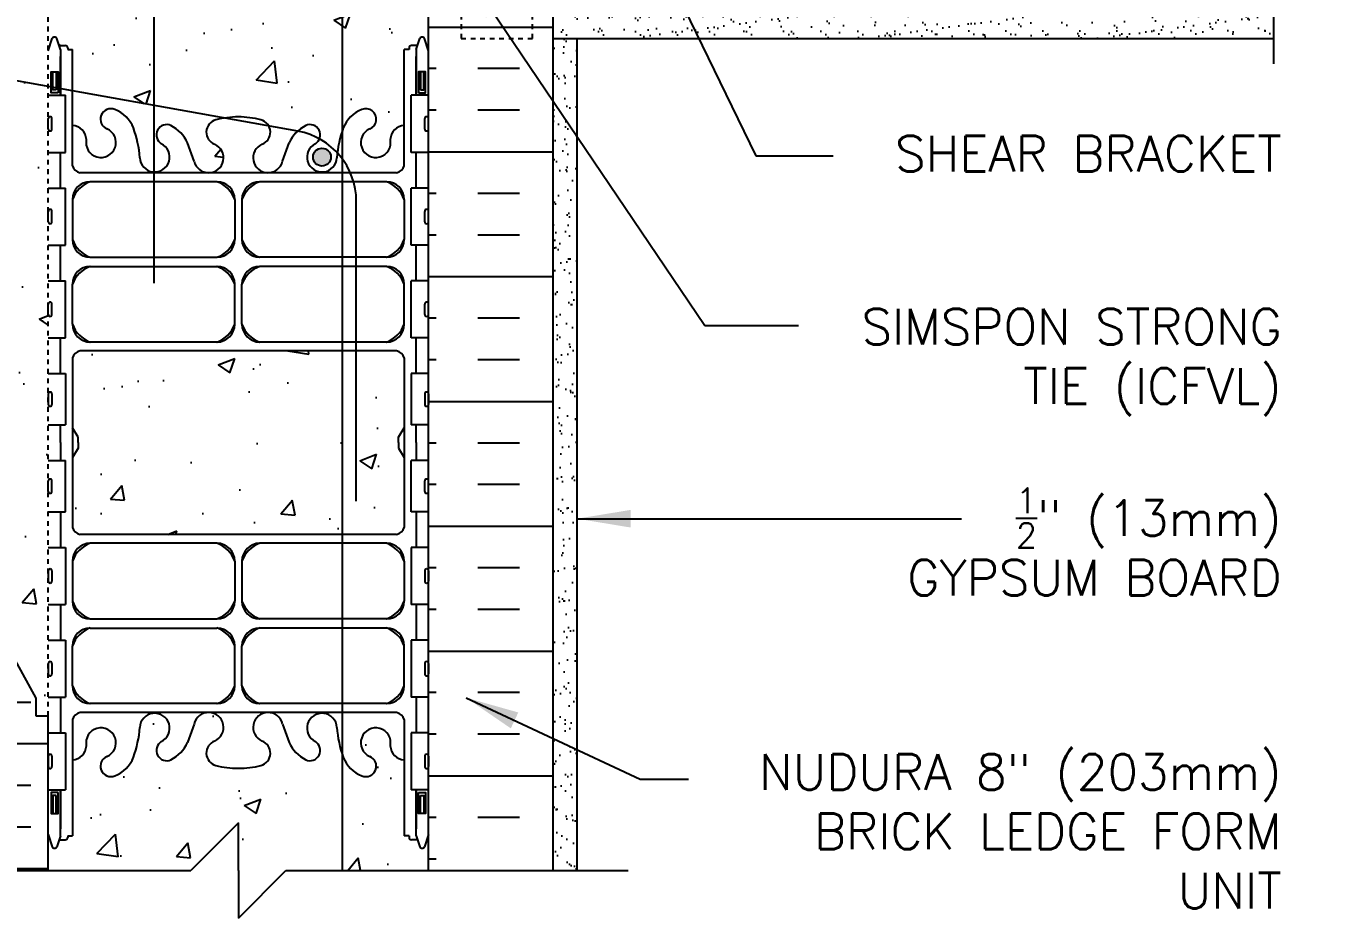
# Model space of a CAD drawing. Header units: inches. Extents: x 103.1 to 155.7, y -23.7 to 47.2.
# Drawn here: x 125.25 to 152.5, y -8.82 to 9.94 of the extents above; entities that cross this region are included whole.
import ezdxf

# ---------------------------------------------------------------- set-up
doc = ezdxf.new("R2010")
doc.units = ezdxf.units.IN
doc.header["$LTSCALE"] = 0.5
doc.header["$MEASUREMENT"] = 0
doc.linetypes.add('DASHED2', pattern=[0.375, 0.25, -0.125])
doc.linetypes.add('HIDDEN2', pattern=[0.1875, 0.125, -0.0625])
for name, color, linetype in [('HATCH', 12, 'Continuous'), ('Hidden2', 12, 'HIDDEN2'), ('line25', 2, 'Continuous'), ('LINE3', 3, 'Continuous'), ('LINE50', 5, 'Continuous'), ('LINE9', 9, 'Continuous'), ('TEXT', 4, 'Continuous'), ('Web_Edge', 9, 'Continuous')]:
    doc.layers.add(name, color=color, linetype=linetype)
doc.styles.add('DIM', font='romans.shx', dxfattribs={"width": 0.7})
doc.styles.add('ROMANS', font='romans.shx', dxfattribs={"height": 1.125})
doc.dimstyles.new('ext_12', dxfattribs={"dimscale": 12, "dimtxt": 0.09375, "dimasz": 0.09375, "dimexe": 0.09375, "dimexo": 0.0625, "dimgap": 0.0625, "dimtad": 1, "dimdec": 1, "dimzin": 3, "dimdsep": 46, "dimlunit": 4, "dimtxsty": 'DIM', "dimcen": 0.09, "dimdle": 0.09375, "dimclrt": 4, "dimadec": 0, "dimazin": 0, "dimtfac": 1, "dimtdec": 1, "dimtmove": 2, "dimatfit": 3, "dimfxl": 1, "dimfrac": 2, "dimtolj": 1, "dimtzin": 0, "dimarcsym": 0})
pattern_1 = [(37.5, (79.04397, -9.0785), (-0.0157483, 0.481706), [0, -0.38, 0, -0.425, 0, -0.40625]), (7.5, (79.044, -9.0785), (0.442444, 0.7055365), [0, -0.205, 0, -0.3425, 0, -0.13125]), (327.5, (78.73647, -9.0785), (0.7785355, 0.0014148), [0, -0.125, 0, -0.45, 0, -0.5875]), (317.5, (78.7365, -9.0785), (0.7515317, 0.219419), [0, -0.0625, 0, -0.295, 0, -0.3375])]

# ---------------------------------------------------------------- blocks, each defined once
blk = doc.blocks.new('A$C3BE81C1F')
at = {"layer": 'LINE3'}
for p, q in [((6.106, 0.764), (-3.267, 2.437)), ((-4.004, 0.572), (-1.571, -0.08)), ((7.335, -7.021), (7.335, -0.712))]:
    blk.add_line(p, q, dxfattribs=at)
for centre, radius, start, end in [((-3.509, 1.454), 1.012, 76.184, 240.6907), ((5.835, -0.712), 1.5, 360, 79.5785)]:
    blk.add_arc(centre, radius, start, end, dxfattribs=at)

msp = doc.modelspace()

# ---------------------------------------------------------------- hatches: boundary and pattern name
at = {"layer": 'HATCH'}
h = msp.add_hatch(dxfattribs=at)
h.set_pattern_fill('AR-CONC', color=256, scale=0.5)
h.paths.add_polyline_path([(131.902, -5.369, -0.061625), (131.791, -4.799, 1.629604), (131.32, -5.1, -0.994662), (131.137, -5.495, -0.173075), (130.791, -5.129), (130.649, -4.742, 1.612474), (130.217, -5.101, -0.734872), (130.194, -5.612, -0.068475), (129.72, -5.674, -0.068475), (129.246, -5.612, -0.734872), (129.223, -5.101, 1.612474), (128.791, -4.742), (128.649, -5.129, -0.173075), (128.303, -5.495, -0.994662), (128.12, -5.1, 1.629604), (127.649, -4.799, -0.069923), (127.512, -5.443, -0.21345), (127.12, -5.832, -1), (126.957, -5.424, 2.087231), (126.523, -5.199, -0.380397), (126.23, -5.494), (126.23, -7.096), (126.13, -7.096), (126.13, -7.126, -0.414214), (126.08, -7.176), (125.954, -7.176), (125.911, -7.307, -0.725737), (125.805, -7.326), (125.72, -7.065), (125.72, -7.824), (128.72, -7.824), (129.72, -6.824), (129.72, -7.824), (129.72, -8.824), (130.72, -7.824), (131.902, -7.824)])
h.paths.add_polyline_path([(133.21, -5.494, -0.380392), (132.917, -5.199, 2.087231), (132.483, -5.424, -1), (132.32, -5.832, -0.21345), (131.927, -5.443, -0.008263), (131.902, -5.369), (131.902, -7.824), (133.72, -7.824), (133.72, -7.065), (133.641, -7.307, -0.725737), (133.535, -7.326), (133.486, -7.176), (133.36, -7.176, -0.414214), (133.31, -7.126), (133.31, -7.096), (133.21, -7.096)])
h.paths.add_polyline_path([(131.902, 3.105), (126.391, 3.105, 0.268156), (126.23, 2.957), (126.23, 1.488), (126.35, 1.288), (126.35, 1.176), (126.35, 1.063), (126.23, 0.863), (126.23, -0.606, 0.268156), (126.391, -0.754), (131.902, -0.754)])
h.paths.add_polyline_path([(133.21, 0.863), (133.09, 1.063), (133.09, 1.176), (133.09, 1.288), (133.21, 1.488), (133.21, 2.957, 0.268138), (133.049, 3.105), (131.902, 3.105), (131.902, -0.754), (133.049, -0.754, 0.268138), (133.21, -0.606)])
h.paths.add_polyline_path([(131.902, 10.176), (130.845, 10.176), (130.345, 10.676), (130.345, 11.801), (130.845, 12.301), (131.902, 12.301), (131.902, 12.631, -0.061626), (131.791, 13.201, 1.629604), (131.32, 12.9, -0.994662), (131.137, 12.505, -0.173075), (130.791, 12.871), (130.649, 13.258, 1.612474), (130.217, 12.899, -0.734872), (130.194, 12.388, -0.068475), (129.72, 12.326, -0.068475), (129.246, 12.388, -0.734872), (129.223, 12.899, 1.612474), (128.791, 13.258), (128.649, 12.871, -0.173075), (128.303, 12.505, -0.994662), (128.12, 12.9, 0.791856), (127.94, 13.483), (127.94, 6.869, 0.791861), (128.12, 7.452, -0.994662), (128.303, 7.846, -0.173075), (128.649, 7.48), (128.791, 7.093, 1.612474), (129.223, 7.453, -0.734872), (129.246, 7.964, -0.068475), (129.72, 8.026, -0.068475), (130.194, 7.964, -0.734872), (130.217, 7.453, 1.612474), (130.649, 7.093), (130.791, 7.48, -0.173075), (131.137, 7.846, -0.994662), (131.32, 7.452, 1.629604), (131.791, 7.151, -0.061625), (131.902, 7.721)])
h.paths.add_polyline_path([(131.666, 7.182, -1), (131.291, 7.182, -1)], flags=16)
h.paths.add_polyline_path([(127.94, 13.483, 0.365763), (127.649, 13.201, -0.069923), (127.512, 12.557, -0.21345), (127.12, 12.168, -1), (126.957, 12.576, 2.087231), (126.523, 12.801, -0.669601), (126.39, 12.681, 0.085348), (126.061, 12.756), (125.956, 12.756), (125.956, 12.686), (126.003, 12.686, -0.414214), (126.066, 12.624), (126.066, 12.556, -0.249069), (125.956, 12.349), (125.956, 12.307), (125.866, 12.307, 0.088416), (125.72, 12.21), (125.72, 10.176), (125.72, 9.416), (125.799, 9.658, -0.725737), (125.905, 9.677), (125.954, 9.527), (126.08, 9.527, -0.414214), (126.13, 9.477), (126.13, 9.447), (126.23, 9.447), (126.23, 8.574), (127.94, 8.269)])
h.paths.add_polyline_path([(133.21, 9.447), (133.31, 9.447), (133.31, 9.477, -0.414214), (133.36, 9.527), (133.486, 9.527), (133.529, 9.658, -0.725737), (133.635, 9.677), (133.72, 9.416), (133.72, 10.176), (131.902, 10.176), (131.902, 7.721, -0.008263), (131.927, 7.794, -0.21345), (132.32, 8.184, -1), (132.483, 7.775, 2.087231), (132.917, 7.55, -0.380392), (133.21, 7.845)])
edge = h.paths.add_edge_path()
edge.add_spline(control_points=[(127.94, 23.227), (127.335, 23.092)], knot_values=[0.473522, 0.473522, 0.894087, 0.894087], degree=1, periodic=0)
edge.add_spline(control_points=[(127.335, 23.092), (126.654, 22.94)], knot_values=[0, 0, 0.473522, 0.473522], degree=1, periodic=0)
edge.add_arc((126.862, 22.226), 0.743, 106.1893, 147.2081)
edge.add_arc((125.939, 22.838), 0.364, 289.6613, 325.0225, ccw=False)
edge.add_line((126.061, 22.495), (125.956, 22.495))
edge.add_line((125.956, 22.495), (125.956, 22.425))
edge.add_line((125.956, 22.425), (126.003, 22.425))
edge.add_arc((126.003, 22.363), 0.0625, 0, 90, ccw=False)
edge.add_line((126.066, 22.363), (126.066, 22.295))
edge.add_arc((125.816, 22.295), 0.25, 304.0558, 360, ccw=False)
edge.add_line((125.956, 22.088), (125.956, 22.046))
edge.add_line((125.956, 22.046), (125.866, 22.046))
edge.add_arc((126.066, 21.588), 0.5, 113.5782, 133.7891)
edge.add_line((125.72, 21.949), (125.72, 16.402))
edge.add_arc((126.066, 16.763), 0.5, 226.2109, 246.4218)
edge.add_line((125.866, 16.305), (125.956, 16.305))
edge.add_line((125.956, 16.305), (125.956, 16.263))
edge.add_arc((125.816, 16.056), 0.25, 0, 55.9442, ccw=False)
edge.add_line((126.066, 16.056), (126.066, 15.989))
edge.add_arc((126.003, 15.989), 0.0625, -90, 0, ccw=False)
edge.add_line((126.003, 15.926), (125.956, 15.926))
edge.add_line((125.956, 15.926), (125.956, 15.856))
edge.add_line((125.956, 15.856), (126.061, 15.856))
edge.add_arc((125.939, 15.514), 0.364, 34.9775, 70.3387, ccw=False)
edge.add_arc((126.862, 16.125), 0.743, 212.7919, 253.8107)
edge.add_spline(control_points=[(126.654, 15.411), (127.335, 15.259)], knot_values=[0, 0, 0.473522, 0.473522], degree=1, periodic=0)
edge.add_spline(control_points=[(127.335, 15.259), (127.94, 15.124)], knot_values=[0.473522, 0.473522, 0.894087, 0.894087], degree=1, periodic=0)
edge.add_line((127.94, 15.124), (127.94, 23.227))
edge = h.paths.add_edge_path()
edge.add_arc((133.374, 21.588), 0.5, 46.2109, 66.4218)
edge.add_line((133.574, 22.046), (133.484, 22.046))
edge.add_line((133.484, 22.046), (133.484, 22.088))
edge.add_arc((133.624, 22.295), 0.25, 180, 235.9442, ccw=False)
edge.add_line((133.374, 22.295), (133.374, 22.363))
edge.add_arc((133.436, 22.363), 0.0625, 90, 180, ccw=False)
edge.add_line((133.436, 22.425), (133.484, 22.425))
edge.add_line((133.484, 22.425), (133.484, 22.495))
edge.add_line((133.484, 22.495), (133.379, 22.495))
edge.add_arc((133.501, 22.838), 0.364, 214.9775, 250.3387, ccw=False)
edge.add_arc((132.578, 22.226), 0.743, 32.7919, 73.8107)
edge.add_spline(control_points=[(132.786, 22.94), (131.902, 23.137)], knot_values=[0, 0, 0.614709, 0.614709], degree=1, periodic=0)
edge.add_line((131.902, 23.137), (131.902, 18.176))
edge.add_line((131.902, 18.176), (133.72, 18.176))
edge.add_line((133.72, 18.176), (133.72, 21.949))
edge = h.paths.add_edge_path()
edge.add_line((133.379, 15.856), (133.484, 15.856))
edge.add_line((133.484, 15.856), (133.484, 15.926))
edge.add_line((133.484, 15.926), (133.436, 15.926))
edge.add_arc((133.436, 15.989), 0.0625, 180, 270, ccw=False)
edge.add_line((133.374, 15.989), (133.374, 16.051))
edge.add_line((133.374, 16.051), (131.902, 16.051))
edge.add_line((131.902, 16.051), (131.902, 15.214))
edge.add_spline(control_points=[(131.902, 15.214), (132.786, 15.411)], knot_values=[0, 0, 0.614709, 0.614709], degree=1, periodic=0)
edge.add_arc((132.578, 16.125), 0.743, 286.1893, 327.2081)
edge.add_arc((133.501, 15.514), 0.364, 109.6613, 145.0225, ccw=False)
h = msp.add_hatch(dxfattribs=at)
h.set_pattern_fill('INSUL', color=256, scale=7, style=0)
h.set_pattern_definition([(180, (3059.8816, -404.834), (0, 2.625), []), (180, (3059.8816, -403.959), (0, 2.625), [0.875, -0.875]), (180, (3059.8816, -403.084), (0, 2.625), [0.875, -0.875])])
h.paths.add_polyline_path([(136.345, -7.824), (135.907, -7.824), (135.907, -7.324), (134.407, -7.324), (134.407, -7.824), (133.72, -7.824), (133.72, 10.176), (134.407, 10.176), (134.407, 10.676), (135.907, 10.676), (135.907, 10.176), (136.345, 10.176)])
h = msp.add_hatch(dxfattribs=at)
h.set_pattern_fill('INSUL', color=256, scale=7, style=0)
h.set_pattern_definition([(0, (-2876.7708, -430.4066), (0, 2.625), []), (0, (-2876.7708, -429.5316), (0, 2.625), [0.875, -0.875]), (0, (-2876.7708, -428.6566), (0, 2.625), [0.875, -0.875])])
h.paths.add_polyline_path([(120.295, 5.176, -0.079579), (119.295, 8.426), (119.295, 10.176), (118.595, 10.176), (118.595, 5.176, 0.131652), (119.265, 2.676), (123.003, -3.474, -0.10438), (123.095, -3.949), (123.095, -7.824), (123.532, -7.824), (123.532, -7.324), (125.032, -7.324), (125.032, -7.824), (125.72, -7.824), (125.72, -4.574), (125.47, -4.574), (125.47, -4.199)])
h = msp.add_hatch(dxfattribs=at)
h.set_pattern_fill('AR-CONC', color=256, scale=0.5, style=0)
h.set_pattern_definition([(50, (77.044, -9.0785), (3.5863, -0.31376), [0.375, -4.125]), (355, (77.044, -9.0785), (-0.69376, 3.76096), [0.3, -3.3]), (100.4514, (77.343, -9.1047), (2.89255, 3.4472), [0.3187, -3.5057]), (46.184, (77.044, -8.0785), (5.3362, -0.8276), [0.5625, -6.1875]), (96.636, (77.4887, -8.1475), (4.6733, 4.8706), [0.47805, -5.25856]), (351.184, (77.044, -8.0785), (4.6733, 4.8706), [0.45, -4.95]), (21, (77.544, -8.3285), (2.98454, -2.0131), [0.375, -4.125]), (326, (77.544, -8.3285), (1.21658, 3.62575), [0.3, -3.3]), (71.4514, (77.7927, -8.4963), (4.20111, 1.61265), [0.3187, -3.5057]), (37.5, (77.044, -9.0785), (0.0608, 1.66447), [0, -3.26, 0, -3.35, 0, -3.3125]), (7.5, (77.044, -9.0785), (1.31535, 1.97206), [0, -1.91, 0, -3.185, 0, -1.2625]), (327.5, (75.929, -9.0785), (2.669112, -0.112774), [0, -1.25, 0, -3.9, 0, -5.175]), (317.5, (75.429, -9.0785), (2.91593, 0.50052), [0, -1.625, 0, -2.59, 0, -3.675])])
h.paths.add_polyline_path([(125.47, -4.199), (125.47, -4.574), (125.72, -4.574), (125.72, 8.677), (121.808, 9.375, 0.119457), (121.095, 9.328), (121.095, 8.676, -1), (120.595, 8.676), (120.595, 10.176), (119.295, 10.176), (119.295, 8.426, 0.079579), (120.295, 5.176)])
h.paths.add_polyline_path([(125.72, 10.176), (125.032, 10.176), (125.032, 9.676), (123.532, 9.676), (123.532, 10.176), (123.095, 10.176), (121.095, 10.176), (121.095, 9.328, -0.121925), (121.822, 9.373), (125.72, 8.677)], flags=17)
h = msp.add_hatch(dxfattribs=at)
h.set_pattern_fill('AR-SAND', color=256, scale=0.25, style=0)
h.set_pattern_definition(pattern_1)
h.paths.add_polyline_path([(151.496, 9.676), (151.496, 10.176), (138.05, 10.176), (136.425, 10.176), (136.345, 10.176), (136.345, 9.676)])
h = msp.add_hatch(dxfattribs=at)
h.set_pattern_fill('AR-SAND', color=256, scale=0.25, style=0)
h.set_pattern_definition(pattern_1)
h.paths.add_polyline_path([(136.845, 9.676), (136.345, 9.676), (136.345, -7.824), (136.845, -7.824)])
at = {"layer": 'LINE3'}
msp.add_hatch(color=256, dxfattribs=at).paths.add_polyline_path([(131.291, 7.182, 1), (131.666, 7.182, 1)])

# ---------------------------------------------------------------- linework, layer by layer
at = {"layer": 'Hidden2'}
msp.add_line((125.72, -4.574), (125.72, 10.176), dxfattribs=at)
at = {"layer": 'line25'}
for p, q in [((133.72, 4.551), (133.72, 28.176)), ((125.72, 8.481), (126.085, 8.481)), ((126.085, 7.281), (126.085, 8.481)), ((133.72, 8.481), (133.355, 8.481)), ((133.355, 7.281), (133.355, 8.481)), ((125.72, 7.281), (126.085, 7.281)), ((133.72, 7.281), (133.355, 7.281)), ((125.72, 6.531), (126.085, 6.531)), ((126.085, 5.331), (126.085, 6.531)), ((133.72, 6.531), (133.355, 6.531)), ((133.355, 5.331), (133.355, 6.531)), ((125.72, 5.331), (126.085, 5.331)), ((133.72, 5.331), (133.355, 5.331)), ((125.47, -4.199), (120.295, 5.176)), ((125.72, 4.581), (126.085, 4.581)), ((126.085, 3.381), (126.085, 4.581)), ((133.72, 4.581), (133.355, 4.581)), ((133.355, 3.381), (133.355, 4.581)), ((133.72, -7.824), (133.72, 4.551)), ((125.72, 3.381), (126.085, 3.381)), ((133.72, 3.381), (133.355, 3.381)), ((125.72, 2.631), (126.085, 2.631)), ((126.085, 2.631), (126.085, 1.551)), ((133.72, 2.631), (133.355, 2.631)), ((133.355, 2.631), (133.355, 1.551)), ((125.72, 1.551), (126.085, 1.551)), ((133.72, 1.551), (133.355, 1.551)), ((125.72, 0.801), (126.085, 0.801)), ((126.085, -0.279), (126.085, 0.801)), ((133.72, 0.801), (133.355, 0.801)), ((133.355, -0.279), (133.355, 0.801)), ((125.72, -0.279), (126.085, -0.279)), ((133.72, -0.279), (133.355, -0.279)), ((125.72, -1.029), (126.085, -1.029)), ((126.085, -1.029), (126.085, -2.229)), ((133.72, -1.029), (133.355, -1.029)), ((133.355, -1.029), (133.355, -2.229)), ((125.72, -2.229), (126.085, -2.229)), ((133.72, -2.229), (133.355, -2.229)), ((125.72, -2.979), (126.085, -2.979)), ((126.085, -2.979), (126.085, -4.179)), ((133.72, -2.979), (133.355, -2.979)), ((133.355, -2.979), (133.355, -4.179)), ((125.47, -4.574), (125.47, -4.199)), ((125.47, -4.574), (125.47, -4.199)), ((125.72, -4.179), (126.085, -4.179)), ((133.72, -4.179), (133.355, -4.179)), ((125.72, -4.574), (125.47, -4.574)), ((125.72, -4.574), (125.47, -4.574)), ((125.72, -7.824), (125.72, -4.574)), ((125.72, -4.929), (126.085, -4.929)), ((126.085, -4.929), (126.085, -6.129)), ((133.72, -4.929), (133.355, -4.929)), ((133.355, -4.929), (133.355, -6.129)), ((125.72, -6.129), (126.085, -6.129)), ((133.72, -6.129), (133.355, -6.129))]:
    msp.add_line(p, q, dxfattribs=at)
at = {"layer": 'LINE3'}
for p, q in [((127.94, 45.164), (127.94, 4.528)), ((131.902, 10.176), (131.902, -7.824))]:
    msp.add_line(p, q, dxfattribs=at)
msp.add_circle((131.479, 7.182), 0.188, dxfattribs=at)
at = {"layer": 'LINE50'}
msp.add_line((136.345, -7.824), (136.345, 10.176), dxfattribs=at)
at = {"layer": 'LINE9'}
for p, q in [((136.345, 9.676), (151.496, 9.676)), ((136.845, -7.824), (136.845, 9.676)), ((125.72, 7.771), (125.72, 7.991)), ((125.72, 7.936), (125.72, 7.936)), ((125.76, 8.031), (125.76, 8.031)), ((125.8, 7.771), (125.8, 7.991)), ((133.64, 7.771), (133.64, 7.991)), ((133.68, 8.031), (133.68, 8.031)), ((133.72, 7.771), (133.72, 7.991)), ((133.72, 7.936), (133.72, 7.936)), ((125.72, 7.826), (125.72, 7.826)), ((125.76, 7.731), (125.76, 7.731)), ((133.68, 7.731), (133.68, 7.731)), ((133.72, 7.826), (133.72, 7.826)), ((125.72, 5.821), (125.72, 6.041)), ((125.76, 6.081), (125.76, 6.081)), ((125.8, 5.821), (125.8, 6.041)), ((133.64, 5.821), (133.64, 6.041)), ((133.68, 6.081), (133.68, 6.081)), ((133.72, 5.821), (133.72, 6.041)), ((125.72, 5.986), (125.72, 5.986)), ((125.72, 5.876), (125.72, 5.876)), ((125.76, 5.781), (125.76, 5.781)), ((133.68, 5.781), (133.68, 5.781)), ((133.72, 5.986), (133.72, 5.986)), ((133.72, 5.876), (133.72, 5.876)), ((125.72, 3.871), (125.72, 4.091)), ((125.76, 4.131), (125.76, 4.131)), ((125.8, 3.871), (125.8, 4.091)), ((133.64, 3.871), (133.64, 4.091)), ((133.68, 4.131), (133.68, 4.131)), ((133.72, 3.871), (133.72, 4.091)), ((125.72, 4.036), (125.72, 4.036)), ((125.72, 3.926), (125.72, 3.926)), ((125.76, 3.831), (125.76, 3.831)), ((133.68, 3.831), (133.68, 3.831)), ((133.72, 4.036), (133.72, 4.036)), ((133.72, 3.926), (133.72, 3.926)), ((125.72, 2.201), (125.72, 1.981)), ((125.76, 2.241), (125.76, 2.241)), ((125.8, 2.201), (125.8, 1.981)), ((133.64, 2.201), (133.64, 1.981)), ((133.68, 2.241), (133.68, 2.241)), ((133.72, 2.201), (133.72, 1.981)), ((125.72, 2.146), (125.72, 2.146)), ((125.72, 2.036), (125.72, 2.036)), ((125.76, 1.941), (125.76, 1.941)), ((133.68, 1.941), (133.68, 1.941)), ((133.72, 2.146), (133.72, 2.146)), ((133.72, 2.036), (133.72, 2.036)), ((125.72, 0.151), (125.72, 0.371)), ((125.72, 0.316), (125.72, 0.316)), ((125.76, 0.411), (125.76, 0.411)), ((125.8, 0.151), (125.8, 0.371)), ((133.64, 0.151), (133.64, 0.371)), ((133.68, 0.411), (133.68, 0.411)), ((133.72, 0.151), (133.72, 0.371)), ((133.72, 0.316), (133.72, 0.316)), ((125.72, 0.206), (125.72, 0.206)), ((125.76, 0.111), (125.76, 0.111)), ((133.68, 0.111), (133.68, 0.111)), ((133.72, 0.206), (133.72, 0.206)), ((125.72, -1.519), (125.72, -1.739)), ((125.72, -1.574), (125.72, -1.574)), ((125.76, -1.479), (125.76, -1.479)), ((125.8, -1.519), (125.8, -1.739)), ((133.64, -1.519), (133.64, -1.739)), ((133.68, -1.479), (133.68, -1.479)), ((133.72, -1.519), (133.72, -1.739)), ((133.72, -1.574), (133.72, -1.574)), ((125.72, -1.684), (125.72, -1.684)), ((125.76, -1.779), (125.76, -1.779)), ((133.68, -1.779), (133.68, -1.779)), ((133.72, -1.684), (133.72, -1.684)), ((125.72, -3.469), (125.72, -3.689)), ((125.72, -3.524), (125.72, -3.524)), ((125.8, -3.469), (125.8, -3.689)), ((133.64, -3.469), (133.64, -3.689)), ((133.72, -3.469), (133.72, -3.689)), ((133.72, -3.524), (133.72, -3.524)), ((125.72, -3.634), (125.72, -3.634)), ((125.76, -3.729), (125.76, -3.729)), ((133.68, -3.729), (133.68, -3.729)), ((133.72, -3.634), (133.72, -3.634)), ((125.72, -5.419), (125.72, -5.639)), ((125.76, -5.379), (125.76, -5.379)), ((125.8, -5.419), (125.8, -5.639)), ((133.64, -5.419), (133.64, -5.639)), ((133.68, -5.379), (133.68, -5.379)), ((133.72, -5.419), (133.72, -5.639)), ((125.72, -5.474), (125.72, -5.474)), ((125.72, -5.584), (125.72, -5.584)), ((125.76, -5.679), (125.76, -5.679)), ((133.68, -5.679), (133.68, -5.679)), ((133.72, -5.474), (133.72, -5.474)), ((133.72, -5.584), (133.72, -5.584)), ((129.72, -6.824), (128.72, -7.824)), ((129.72, -7.824), (129.72, -6.824)), ((121.51, -7.824), (128.72, -7.824)), ((129.72, -7.824), (129.72, -8.824)), ((129.72, -8.824), (130.72, -7.824)), ((130.72, -7.824), (137.917, -7.824))]:
    msp.add_line(p, q, dxfattribs=at)
msp.add_lwpolyline([(151.496, 18.558), (151.496, 15.801), (150.496, 14.801), (152.496, 14.801), (151.496, 13.801), (151.496, 9.147)], dxfattribs=at)
at = {"layer": 'LINE9', "linetype": 'DASHED2', "ltscale": 0.15}
msp.add_lwpolyline([(134.407, 10.176), (134.407, 10.176), (134.407, 9.676), (135.907, 9.676), (135.907, 10.176), (135.907, 10.176)], dxfattribs=at)
at = {"layer": 'LINE9'}
for centre, start, end in [((125.76, 7.991), 90, 180), ((125.76, 7.991), 360, 90), ((133.68, 7.991), 90, 180), ((133.68, 7.991), 0, 90), ((125.76, 7.771), 180, 270), ((125.76, 7.771), 270, 0), ((133.68, 7.771), 180, 270), ((133.68, 7.771), 270, 0), ((125.76, 6.041), 90, 180), ((125.76, 6.041), 360, 90), ((133.68, 6.041), 90, 180), ((133.68, 6.041), 0, 90), ((125.76, 5.821), 180, 270), ((125.76, 5.821), 270, 0), ((133.68, 5.821), 180, 270), ((133.68, 5.821), 270, 0), ((125.76, 4.091), 90, 180), ((125.76, 4.091), 360, 90), ((133.68, 4.091), 90, 180), ((133.68, 4.091), 0, 90), ((125.76, 3.871), 180, 270), ((125.76, 3.871), 270, 0), ((133.68, 3.871), 180, 270), ((133.68, 3.871), 270, 0), ((125.76, 2.201), 90, 180), ((125.76, 2.201), 0, 90), ((133.68, 2.201), 90, 180), ((133.68, 2.201), 360, 90), ((125.76, 1.981), 180, 270), ((125.76, 1.981), 270, 0), ((133.68, 1.981), 180, 270), ((133.68, 1.981), 270, 0), ((125.76, 0.371), 90, 180), ((125.76, 0.371), 360, 90), ((133.68, 0.371), 90, 180), ((133.68, 0.371), 0, 90), ((125.76, 0.151), 180, 270), ((125.76, 0.151), 270, 0), ((133.68, 0.151), 180, 270), ((133.68, 0.151), 270, 0), ((125.76, -1.519), 90, 180), ((125.76, -1.519), 0, 90), ((133.68, -1.519), 90, 180), ((133.68, -1.519), 360, 90), ((125.76, -1.739), 180, 270), ((125.76, -1.739), 270, 0), ((133.68, -1.739), 180, 270), ((133.68, -1.739), 270, 0), ((125.76, -3.469), 90, 180), ((125.76, -3.469), 0, 90), ((133.68, -3.469), 90, 180), ((133.68, -3.469), 360, 90), ((125.76, -3.689), 180, 270), ((125.76, -3.689), 270, 0), ((133.68, -3.689), 180, 270), ((133.68, -3.689), 270, 0), ((125.76, -5.419), 90, 180), ((125.76, -5.419), 0, 90), ((133.68, -5.419), 90, 180), ((133.68, -5.419), 360, 90), ((125.76, -5.639), 180, 270), ((125.76, -5.639), 270, 0), ((133.68, -5.639), 180, 270), ((133.68, -5.639), 270, 0)]:
    msp.add_arc(centre, 0.04, start, end, dxfattribs=at)
at = {"layer": 'Web_Edge'}
for p, q in [((125.72, 9.416), (125.805, 9.677)), ((125.98, 9.447), (125.905, 9.677)), ((133.46, 9.447), (133.535, 9.677)), ((133.72, 9.416), (133.635, 9.677)), ((125.954, 9.527), (126.08, 9.527)), ((125.98, 9.447), (125.98, 8.481)), ((126.12, 9.477), (126.12, 9.477)), ((126.13, 9.477), (126.13, 9.477)), ((126.13, 9.477), (126.13, 9.447)), ((126.13, 9.447), (126.23, 9.447)), ((126.23, 7), (126.23, 9.447)), ((133.31, 9.447), (133.21, 9.447)), ((133.21, 7), (133.21, 9.447)), ((133.31, 9.477), (133.31, 9.477)), ((133.31, 9.477), (133.31, 9.447)), ((133.486, 9.527), (133.36, 9.527)), ((133.46, 9.447), (133.46, 8.481)), ((128.791, 7.093), (128.649, 7.48)), ((130.649, 7.093), (130.791, 7.48)), ((133.049, 6.852), (126.391, 6.852)), ((129.269, 6.665), (126.605, 6.665)), ((132.835, 6.665), (130.171, 6.665)), ((126.23, 6.29), (126.23, 5.449)), ((129.644, 6.29), (129.644, 5.449)), ((129.796, 6.29), (129.796, 5.45)), ((133.21, 6.29), (133.21, 5.449)), ((126.605, 5.074), (129.269, 5.074)), ((132.835, 5.074), (130.171, 5.074)), ((126.605, 4.883), (129.269, 4.883)), ((132.835, 4.883), (130.171, 4.883)), ((126.23, 3.667), (126.23, 4.508)), ((129.644, 3.667), (129.644, 4.508)), ((129.796, 3.667), (129.796, 4.507)), ((133.21, 3.667), (133.21, 4.508)), ((129.269, 3.292), (126.605, 3.292)), ((132.835, 3.292), (130.171, 3.292)), ((133.049, 3.105), (126.391, 3.105)), ((126.23, 2.957), (126.23, -0.606)), ((133.21, 2.957), (133.21, -0.606)), ((126.35, 1.288), (126.23, 1.488)), ((126.35, 1.288), (126.23, 1.488)), ((133.09, 1.288), (133.21, 1.488)), ((133.09, 1.288), (133.21, 1.488)), ((126.35, 1.176), (126.35, 1.288)), ((126.35, 1.176), (126.35, 1.288)), ((126.35, 1.176), (126.35, 1.063)), ((126.35, 1.176), (126.35, 1.063)), ((133.09, 1.176), (133.09, 1.288)), ((133.09, 1.176), (133.09, 1.288)), ((133.09, 1.176), (133.09, 1.063)), ((133.09, 1.176), (133.09, 1.063)), ((126.35, 1.063), (126.23, 0.863)), ((126.35, 1.063), (126.23, 0.863)), ((133.09, 1.063), (133.21, 0.863)), ((133.09, 1.063), (133.21, 0.863)), ((133.049, -0.754), (126.391, -0.754)), ((129.269, -0.941), (126.605, -0.941)), ((132.835, -0.941), (130.171, -0.941)), ((126.23, -1.316), (126.23, -2.157)), ((129.644, -1.316), (129.644, -2.157)), ((129.796, -1.315), (129.796, -2.156)), ((133.21, -1.316), (133.21, -2.157)), ((126.605, -2.532), (129.269, -2.532)), ((126.605, -2.723), (129.269, -2.723)), ((132.835, -2.532), (130.171, -2.532)), ((132.835, -2.723), (130.171, -2.723)), ((126.23, -3.938), (126.23, -3.098)), ((129.644, -3.938), (129.644, -3.098)), ((129.796, -3.939), (129.796, -3.098)), ((133.21, -3.938), (133.21, -3.098)), ((129.269, -4.313), (126.605, -4.313)), ((132.835, -4.313), (130.171, -4.313)), ((133.049, -4.501), (126.391, -4.501)), ((126.23, -4.649), (126.23, -7.096)), ((128.791, -4.742), (128.649, -5.129)), ((130.649, -4.742), (130.791, -5.129)), ((133.21, -4.649), (133.21, -7.096)), ((125.98, -7.096), (125.98, -6.129)), ((133.46, -7.096), (133.46, -6.129)), ((125.72, -7.065), (125.805, -7.326)), ((133.72, -7.065), (133.635, -7.326)), ((125.98, -7.096), (125.905, -7.326)), ((125.954, -7.176), (126.08, -7.176)), ((126.13, -7.096), (126.23, -7.096)), ((126.13, -7.096), (126.13, -7.126)), ((126.13, -7.126), (126.13, -7.126)), ((133.31, -7.096), (133.21, -7.096)), ((133.31, -7.096), (133.31, -7.126)), ((133.31, -7.126), (133.31, -7.126)), ((133.486, -7.176), (133.36, -7.176)), ((133.46, -7.096), (133.535, -7.326))]:
    msp.add_line(p, q, dxfattribs=at)
for points in [[(125.98, 8.481), (125.98, 9.297)], [(133.46, 8.481), (133.46, 9.297)], [(125.98, 6.531), (125.98, 7.281)], [(133.46, 6.531), (133.46, 7.281)], [(125.98, 4.581), (125.98, 5.331)], [(133.46, 4.581), (133.46, 5.331)], [(125.98, 2.631), (125.98, 3.381)], [(133.46, 2.631), (133.46, 3.381)], [(125.98, 1.176), (125.98, 1.551)], [(133.46, 1.176), (133.46, 1.551)], [(125.98, 1.176), (125.98, 0.801)], [(133.46, 1.176), (133.46, 0.801)], [(125.98, -0.279), (125.98, -1.029)], [(133.46, -0.279), (133.46, -1.029)], [(125.98, -2.229), (125.98, -2.979)], [(133.46, -2.229), (133.46, -2.979)], [(125.98, -4.179), (125.98, -4.929)], [(133.46, -4.179), (133.46, -4.929)], [(125.98, -6.129), (125.98, -6.946)], [(133.46, -6.129), (133.46, -6.946)]]:
    msp.add_lwpolyline(points, dxfattribs=at)
for points in [[(125.93, 8.537), (125.78, 8.537), (125.78, 8.977), (125.93, 8.977)], [(125.89, 8.597), (125.82, 8.597), (125.82, 8.977), (125.89, 8.977)], [(133.51, 8.537), (133.66, 8.537), (133.66, 8.977), (133.51, 8.977)], [(133.55, 8.597), (133.62, 8.597), (133.62, 8.977), (133.55, 8.977)], [(125.93, -6.186), (125.78, -6.186), (125.78, -6.626), (125.93, -6.626)], [(125.89, -6.246), (125.82, -6.246), (125.82, -6.626), (125.89, -6.626)], [(133.51, -6.186), (133.66, -6.186), (133.66, -6.626), (133.51, -6.626)], [(133.55, -6.246), (133.62, -6.246), (133.62, -6.626), (133.55, -6.626)]]:
    msp.add_lwpolyline(points, close=True, dxfattribs=at)
for centre, radius, start, end in [((125.855, 9.65), 0.0567, 28.0725, 151.9275), ((133.585, 9.65), 0.0567, 28.0725, 151.9275), ((126.08, 9.477), 0.05, 0, 90), ((133.36, 9.477), 0.05, 90, 180), ((127.039, 7.979), 0.22, 68.1963, 248.1963), ((126.881, 7.551), 0.677, 21.1239, 69.3197), ((132.559, 7.551), 0.677, 110.6803, 158.8761), ((132.401, 7.979), 0.22, 291.8037, 111.8037), ((129.314, 7.704), 0.268, 104.7892, 250.0338), ((129.708, 6.272), 1.754, 89.6229, 105.2918), ((129.732, 6.272), 1.754, 74.7082, 90.3771), ((130.126, 7.704), 0.268, 289.9662, 75.2108), ((126.211, 7.533), 0.313, 3.1389, 86.4456), ((126.83, 7.488), 0.314, 168.5886, 66.1916), ((125.29, 6.986), 2.365, 4.3895, 20.0015), ((128.213, 7.649), 0.217, 65.5264, 238.537), ((127.962, 7.178), 0.75, 23.6938, 62.9705), ((131.478, 7.178), 0.75, 117.0295, 156.3062), ((131.227, 7.649), 0.217, 301.463, 114.4736), ((134.15, 6.986), 2.365, 159.9985, 175.6105), ((132.61, 7.488), 0.314, 113.8084, 11.4114), ((133.229, 7.533), 0.313, 93.5554, 176.8611), ((127.961, 7.182), 0.314, 182.7357, 63.9348), ((129.096, 7.166), 0.314, 193.4146, 66.1916), ((130.344, 7.166), 0.314, 113.8084, 346.5854), ((131.479, 7.182), 0.314, 116.0652, 357.2643), ((126.439, 7.066), 0.219, 197.3882, 257.4322), ((133.001, 7.066), 0.219, 282.5678, 342.6083), ((126.812, 6.083), 0.617, 109.5682, 160.4318), ((126.605, 6.29), 0.375, 90, 180), ((129.062, 6.083), 0.617, 19.5682, 70.4318), ((129.269, 6.29), 0.375, 360, 90), ((130.378, 6.083), 0.617, 109.5682, 160.4318), ((130.171, 6.29), 0.375, 90, 180), ((132.628, 6.083), 0.617, 19.5682, 70.4318), ((132.835, 6.29), 0.375, 360, 90), ((126.812, 5.656), 0.617, 199.5682, 250.4318), ((126.605, 5.449), 0.375, 180, 270), ((129.062, 5.656), 0.617, 289.5682, 340.4318), ((129.269, 5.449), 0.375, 270, 0), ((130.378, 5.656), 0.617, 199.5682, 250.4318), ((130.171, 5.449), 0.375, 180, 270), ((132.628, 5.656), 0.617, 289.5682, 340.4318), ((132.835, 5.449), 0.375, 270, 0), ((126.812, 4.301), 0.617, 109.5682, 160.4318), ((126.605, 4.508), 0.375, 90, 180), ((129.062, 4.301), 0.617, 19.5682, 70.4318), ((129.269, 4.508), 0.375, 360, 90), ((130.378, 4.301), 0.617, 109.5682, 160.4318), ((130.171, 4.508), 0.375, 90, 180), ((132.628, 4.301), 0.617, 19.5682, 70.4318), ((132.835, 4.508), 0.375, 360, 90), ((126.812, 3.874), 0.617, 199.5682, 250.4318), ((126.605, 3.667), 0.375, 180, 270), ((129.062, 3.874), 0.617, 289.5682, 340.4318), ((129.269, 3.667), 0.375, 270, 0), ((130.378, 3.874), 0.617, 199.5682, 250.4318), ((130.171, 3.667), 0.375, 180, 270), ((132.628, 3.874), 0.617, 289.5682, 340.4318), ((132.835, 3.667), 0.375, 270, 0), ((126.439, 2.891), 0.219, 102.5678, 162.612), ((133.001, 2.891), 0.219, 17.3917, 77.4322), ((126.439, -0.54), 0.219, 197.388, 257.4322), ((133.001, -0.54), 0.219, 282.5678, 342.6083), ((126.812, -1.523), 0.617, 109.5682, 160.4318), ((126.605, -1.316), 0.375, 90, 180), ((129.062, -1.523), 0.617, 19.5682, 70.4318), ((129.269, -1.316), 0.375, 360, 90), ((130.378, -1.523), 0.617, 109.5682, 160.4318), ((130.171, -1.316), 0.375, 90, 180), ((132.628, -1.523), 0.617, 19.5682, 70.4318), ((132.835, -1.316), 0.375, 360, 90), ((126.812, -1.95), 0.617, 199.5682, 250.4318), ((126.605, -2.157), 0.375, 180, 270), ((129.062, -1.95), 0.617, 289.5682, 340.4318), ((129.269, -2.157), 0.375, 270, 0), ((130.378, -1.95), 0.617, 199.5682, 250.4318), ((130.171, -2.157), 0.375, 180, 270), ((132.628, -1.95), 0.617, 289.5682, 340.4318), ((132.835, -2.157), 0.375, 270, 0), ((126.812, -3.304), 0.617, 109.5682, 160.4318), ((126.605, -3.098), 0.375, 90, 180), ((129.062, -3.304), 0.617, 19.5682, 70.4318), ((129.269, -3.098), 0.375, 360, 90), ((130.378, -3.304), 0.617, 109.5682, 160.4318), ((130.171, -3.098), 0.375, 90, 180), ((132.628, -3.304), 0.617, 19.5682, 70.4318), ((132.835, -3.098), 0.375, 360, 90), ((126.812, -3.732), 0.617, 199.5682, 250.4318), ((126.605, -3.938), 0.375, 180, 270), ((129.062, -3.732), 0.617, 289.5682, 340.4318), ((129.269, -3.938), 0.375, 270, 0), ((130.378, -3.732), 0.617, 199.5682, 250.4318), ((130.171, -3.938), 0.375, 180, 270), ((132.628, -3.732), 0.617, 289.5682, 340.4318), ((132.835, -3.938), 0.375, 270, 0), ((126.439, -4.714), 0.219, 102.5678, 162.6118), ((127.961, -4.83), 0.314, 296.0652, 177.2643), ((129.096, -4.814), 0.314, 293.8084, 166.5854), ((130.344, -4.814), 0.314, 13.4146, 246.1916), ((131.479, -4.83), 0.314, 2.7357, 243.9348), ((133.001, -4.714), 0.219, 17.3917, 77.4322), ((126.83, -5.137), 0.314, 293.8084, 191.4114), ((125.29, -4.634), 2.365, 339.9985, 355.6105), ((134.15, -4.634), 2.365, 184.3895, 200.0015), ((132.61, -5.137), 0.314, 348.5886, 246.1916), ((128.213, -5.297), 0.217, 121.463, 294.4736), ((127.962, -4.827), 0.75, 297.0295, 336.3062), ((129.314, -5.353), 0.268, 109.9662, 255.2108), ((130.126, -5.353), 0.268, 284.7892, 70.0338), ((131.478, -4.827), 0.75, 203.6938, 242.9705), ((131.227, -5.297), 0.217, 245.5264, 58.537), ((126.211, -5.182), 0.313, 273.5544, 356.8611), ((127.039, -5.628), 0.22, 111.8037, 291.8037), ((126.881, -5.199), 0.677, 290.6803, 338.8761), ((132.559, -5.199), 0.677, 201.1239, 249.3197), ((132.401, -5.628), 0.22, 248.1963, 68.1963), ((133.229, -5.182), 0.313, 183.1389, 266.4446), ((129.708, -3.92), 1.754, 254.7082, 270.3771), ((129.732, -3.92), 1.754, 269.6229, 285.2918), ((125.855, -7.299), 0.0567, 208.0725, 331.9275), ((126.08, -7.126), 0.05, 270, 0), ((133.36, -7.126), 0.05, 180, 270), ((133.585, -7.299), 0.0567, 208.0725, 331.9275)]:
    msp.add_arc(centre, radius, start, end, dxfattribs=at)

# ---------------------------------------------------------------- block references
at = {"layer": 'TEXT', "linetype": 'Continuous'}
msp.add_blockref('A$C3BE81C1F', (124.866, 6.964), dxfattribs=at)

# ---------------------------------------------------------------- texts
at = {"layer": 'TEXT', "char_height": 0.75, "attachment_point": 6, "style": 'ROMANS'}
for s, insert, width in [('SHEAR BRACKET', (151.666, 7.254), 11.43486), ('SIMSPON STRONG TIE (ICFVL)', (151.666, 2.866), 10.60311), ('\\A1;{\\H0.7x;\\S1/2;}" (13mm) GYPSUM BOARD', (151.666, -0.91), 9.78994), ('NUDURA 8" (203mm) BRICK LEDGE FORM UNIT', (151.666, -7), 12.40296)]:
    msp.add_mtext(s, dxfattribs=dict(at, insert=insert, width=width))

# ---------------------------------------------------------------- leaders
at = {"layer": 'TEXT'}
for points in [[(138.081, 12.4), (140.605, 7.211), (142.233, 7.211)], [(134.452, 11.153), (139.536, 3.637), (141.505, 3.637)], [(136.845, -0.424), (144.929, -0.424)], [(134.511, -4.189), (138.17, -5.904), (139.188, -5.904)]]:
    msp.add_leader(points, dimstyle='ext_12', override={"dimgap": 0.0625, "dimtad": 0}, dxfattribs=at)

doc.saveas('drawing.dxf')
